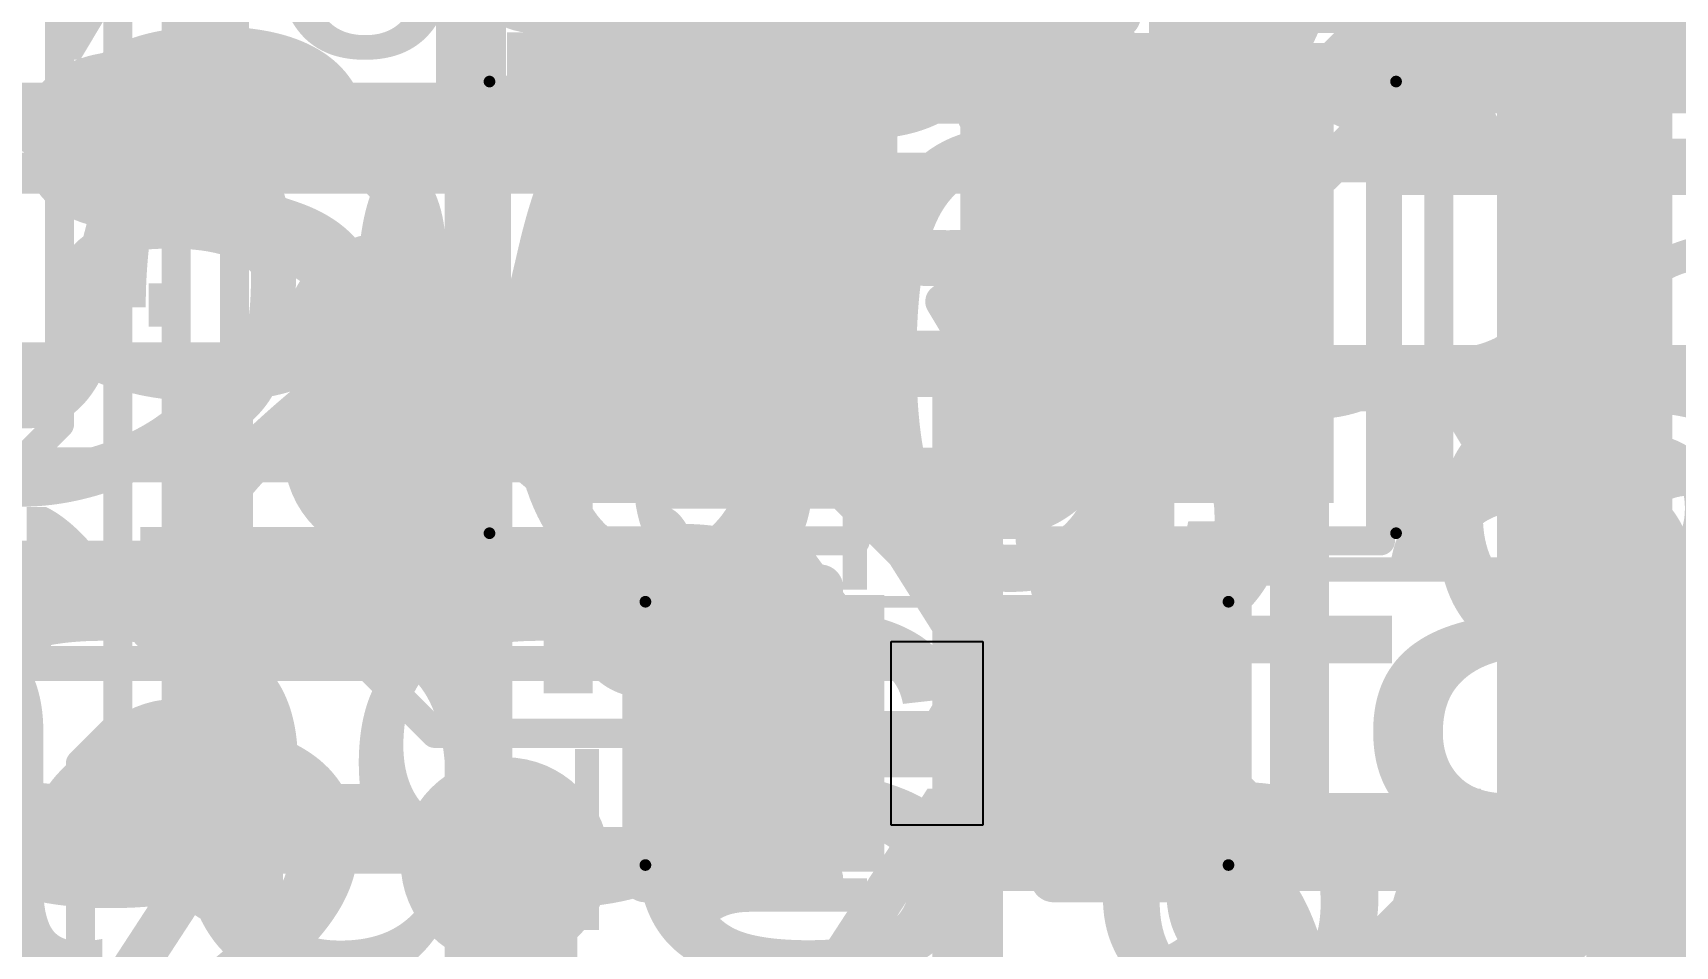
# Model space of a CAD drawing. Header units: inches. Extents: x -2.12 to 4.45, y -3.15 to 1.57.
# Drawn here: x 2.6219 to 2.9033, y -0.9201 to -0.7636 of the extents above; entities that cross this region are included whole.
import ezdxf

# ---------------------------------------------------------------- set-up
doc = ezdxf.new("R2010")
doc.units = ezdxf.units.IN
doc.header["$MEASUREMENT"] = 0
for name, color, linetype in [('Bottom', 5, 'Continuous'), ('Bottom Solder', 6, 'Continuous'), ('Measures', 56, 'Continuous'), ('Top', 1, 'Continuous'), ('Top Glue Points', 56, 'Continuous'), ('Top Overlay', 2, 'Continuous'), ('Top Paste', 8, 'Continuous'), ('Top Solder', 216, 'Continuous'), ('Top Value', 56, 'Continuous'), ('tPlace', 56, 'Continuous'), ('Via Holes', 16, 'Continuous')]:
    doc.layers.add(name, color=color, linetype=linetype)
doc.styles.add('Arial', font='', dxfattribs={"height": 0.2})
doc.styles.add('Courier New', font='', dxfattribs={"height": 0.2})
doc.styles.get('Arial').set_extended_font_data('Arial')
doc.styles.get('Courier New').set_extended_font_data('Courier New')

# ---------------------------------------------------------------- blocks, each defined once
blk = doc.blocks.new('SOD323_NEX_L_3')
at = {"layer": 'Measures', "style": 'Courier New'}
for s, height, p in [('0.071in/1.803mm', 0.03875, (-0.159, -0.172)), ('Default Padstyle: RX41p5Y16D0T', 0.0775, (-0.644, -0.333)), ('Alt 1 Padstyle: OX60Y90D30P', 0.0775, (-0.583, -0.408)), ('Alt 2 Padstyle: OX90Y60D30P', 0.0775, (-0.583, -0.483))]:
    blk.add_text(s, height=height, dxfattribs=at).set_placement(p)
blk = doc.blocks.new('SOD323_NEX_L_8')
at = {"layer": 'Measures', "style": 'Courier New'}
for s, p in [('Alt 1 Padstyle: OX60Y90D30P', (-0.583, -0.408)), ('Alt 2 Padstyle: OX90Y60D30P', (-0.583, -0.483))]:
    blk.add_text(s, height=0.0775, dxfattribs=at).set_placement(p)
blk = doc.blocks.new('SOD323_NEX_L_9')
at = {"layer": 'Measures', "const_width": 0.006}
for points in [[(0.236, 0.026), (0.236, 0.076)], [(0.153, 0.008), (0.153, 0.058)], [(0.23, 0.036), (0.24, 0.036)], [(0.23, 0.036), (0.236, 0.026)], [(0.236, 0.026), (0.24, 0.036)], [(0, 0.026), (0.236, 0.026)], [(0.236, 0.026), (0.25, 0.026)], [(0.148, 0.018), (0.158, 0.018)], [(0.148, 0.018), (0.153, 0.008)], [(0.153, 0.008), (0.158, 0.018)], [(0.053, 0.008), (0.153, 0.008)], [(0.153, 0.008), (0.168, 0.008)], [(0.053, -0.008), (0.153, -0.008)], [(0.148, -0.018), (0.153, -0.008)], [(0.153, -0.008), (0.158, -0.018)], [(0.153, -0.058), (0.153, -0.008)], [(0.153, -0.008), (0.168, -0.008)], [(0.148, -0.018), (0.158, -0.018)], [(0, -0.026), (0.236, -0.026)], [(0.23, -0.036), (0.236, -0.026)], [(0.236, -0.026), (0.24, -0.036)], [(0.236, -0.076), (0.236, -0.026)], [(0.236, -0.026), (0.25, -0.026)], [(0.23, -0.036), (0.24, -0.036)]]:
    blk.add_lwpolyline(points, dxfattribs=at)
at = {"layer": 'Measures', "const_width": 0.003}
for points in [[(0.2345, 0.076, 1), (0.2375, 0.076, 1)], [(0.1515, 0.058, 1), (0.1545, 0.058, 1)], [(0.2285, 0.036, 1), (0.2315, 0.036, 1)], [(0.2285, 0.036, 1), (0.2315, 0.036, 1)], [(0.2385, 0.036, 1), (0.2415, 0.036, 1)], [(0.2385, 0.036, 1), (0.2415, 0.036, 1)], [(0.2345, 0.026, 1), (0.2375, 0.026, 1)], [(0.2345, 0.026, 1), (0.2375, 0.026, 1)], [(0.2345, 0.026, 1), (0.2375, 0.026, 1)], [(0.2345, 0.026, 1), (0.2375, 0.026, 1)], [(0.2345, 0.026, 1), (0.2375, 0.026, 1)], [(0.2485, 0.026, 1), (0.2515, 0.026, 1)], [(0.1465, 0.018, 1), (0.1495, 0.018, 1)], [(0.1465, 0.018, 1), (0.1495, 0.018, 1)], [(0.1565, 0.018, 1), (0.1595, 0.018, 1)], [(0.1565, 0.018, 1), (0.1595, 0.018, 1)], [(0.1515, 0.008, 1), (0.1545, 0.008, 1)], [(0.1515, 0.008, 1), (0.1545, 0.008, 1)], [(0.1515, 0.008, 1), (0.1545, 0.008, 1)], [(0.1515, 0.008, 1), (0.1545, 0.008, 1)], [(0.1515, 0.008, 1), (0.1545, 0.008, 1)], [(0.1665, 0.008, 1), (0.1695, 0.008, 1)], [(0.1515, -0.008, 1), (0.1545, -0.008, 1)], [(0.1515, -0.008, 1), (0.1545, -0.008, 1)], [(0.1515, -0.008, 1), (0.1545, -0.008, 1)], [(0.1515, -0.008, 1), (0.1545, -0.008, 1)], [(0.1515, -0.008, 1), (0.1545, -0.008, 1)], [(0.1665, -0.008, 1), (0.1695, -0.008, 1)], [(0.1465, -0.018, 1), (0.1495, -0.018, 1)], [(0.1465, -0.018, 1), (0.1495, -0.018, 1)], [(0.1565, -0.018, 1), (0.1595, -0.018, 1)], [(0.1565, -0.018, 1), (0.1595, -0.018, 1)], [(0.2345, -0.026, 1), (0.2375, -0.026, 1)], [(0.2345, -0.026, 1), (0.2375, -0.026, 1)], [(0.2345, -0.026, 1), (0.2375, -0.026, 1)], [(0.2345, -0.026, 1), (0.2375, -0.026, 1)], [(0.2345, -0.026, 1), (0.2375, -0.026, 1)], [(0.2485, -0.026, 1), (0.2515, -0.026, 1)], [(0.2285, -0.036, 1), (0.2315, -0.036, 1)], [(0.2285, -0.036, 1), (0.2315, -0.036, 1)], [(0.2385, -0.036, 1), (0.2415, -0.036, 1)], [(0.2385, -0.036, 1), (0.2415, -0.036, 1)], [(0.1515, -0.058, 1), (0.1545, -0.058, 1)], [(0.2345, -0.076, 1), (0.2375, -0.076, 1)]]:
    blk.add_lwpolyline(points, format="xyb", close=True, dxfattribs=at)
at = {"layer": 'Measures', "style": 'Courier New'}
for s, p in [('0.018in/0.457mm', (-0.199, 0.078)), ('0.016in/0.406mm', (0.173, -0.012)), ('0.053in/1.346mm', (0.256, -0.012))]:
    blk.add_text(s, height=0.03875, dxfattribs=at).set_placement(p)
blk = doc.blocks.new('SOD323_NEX_L_10')
at = {"layer": 'Measures', "const_width": 0.006}
for points in [[(0.153, -0.008), (0.153, -0.058)], [(0.236, -0.026), (0.23, -0.036)], [(0.236, -0.026), (0.24, -0.036)], [(0.236, -0.026), (0.236, -0.076)], [(0.23, -0.036), (0.24, -0.036)]]:
    blk.add_lwpolyline(points, dxfattribs=at)
at = {"layer": 'Measures', "const_width": 0.003}
for points in [[(0.2285, -0.036, 1), (0.2315, -0.036, 1)], [(0.2285, -0.036, 1), (0.2315, -0.036, 1)], [(0.2385, -0.036, 1), (0.2415, -0.036, 1)], [(0.2385, -0.036, 1), (0.2415, -0.036, 1)], [(0.1515, -0.058, 1), (0.1545, -0.058, 1)], [(0.2345, -0.076, 1), (0.2375, -0.076, 1)]]:
    blk.add_lwpolyline(points, format="xyb", close=True, dxfattribs=at)
at = {"layer": 'Measures', "style": 'Courier New'}
for s, height, p in [('0.071in/1.803mm', 0.03875, (-0.159, -0.172)), ('Default Padstyle: RX41p5Y16D0T', 0.0775, (-0.644, -0.333))]:
    blk.add_text(s, height=height, dxfattribs=at).set_placement(p)
blk = doc.blocks.new('LED_0805_15')
at = {"layer": 'Top'}
for points in [[(-0.06299, 0.02953), (-0.01181, 0.02953), (-0.01181, -0.02953), (-0.06299, -0.02953)], [(0.01181, 0.02953), (0.06299, 0.02953), (0.06299, -0.02953), (0.01181, -0.02953)]]:
    blk.add_hatch(color=1, dxfattribs=at).paths.add_polyline_path(points)
at = {"layer": 'Top Paste'}
for points in [[(-0.06299, 0.02953), (-0.01181, 0.02953), (-0.01181, -0.02953), (-0.06299, -0.02953)], [(0.01181, 0.02953), (0.06299, 0.02953), (0.06299, -0.02953), (0.01181, -0.02953)]]:
    blk.add_hatch(color=8, dxfattribs=at).paths.add_polyline_path(points)
at = {"layer": 'Top Solder'}
for points in [[(-0.06699, 0.03353), (-0.00781, 0.03353), (-0.00781, -0.03353), (-0.06699, -0.03353)], [(0.00781, 0.03353), (0.06699, 0.03353), (0.06699, -0.03353), (0.00781, -0.03353)]]:
    blk.add_hatch(color=216, dxfattribs=at).paths.add_polyline_path(points)
at = {"layer": 'Top', "const_width": 0.002}
for points in [[(-0.07768, -0.0387), (-0.07768, 0.0387)], [(-0.07768, 0.0387), (0.07768, 0.0387)], [(0.07768, -0.0387), (0.07768, 0.0387)], [(-0.07768, -0.0387), (0.07768, -0.0387)]]:
    blk.add_lwpolyline(points, dxfattribs=at)
at = {"layer": 'Top', "const_width": 0.001}
for points in [[(-0.07818, 0.0387, 1), (-0.07718, 0.0387, 1)], [(-0.07818, 0.0387, 1), (-0.07718, 0.0387, 1)], [(0.07718, 0.0387, 1), (0.07818, 0.0387, 1)], [(0.07718, 0.0387, 1), (0.07818, 0.0387, 1)], [(-0.07818, -0.0387, 1), (-0.07718, -0.0387, 1)], [(-0.07818, -0.0387, 1), (-0.07718, -0.0387, 1)], [(0.07718, -0.0387, 1), (0.07818, -0.0387, 1)], [(0.07718, -0.0387, 1), (0.07818, -0.0387, 1)]]:
    blk.add_lwpolyline(points, format="xyb", close=True, dxfattribs=at)
at = {"layer": 'tPlace', "const_width": 0.005}
for points in [[(-0.065, 0.04, -0.414214), (-0.08, 0.025)], [(-0.08, -0.025, -0.414214), (-0.065, -0.04)]]:
    blk.add_lwpolyline(points, format="xyb", dxfattribs=at)
for points in [[(-0.065, 0.04), (-0.015, 0.04)], [(0.015, 0.04), (0.075, 0.04)], [(0.075, -0.04), (0.075, 0.04)], [(0.085, -0.04), (0.085, 0.04)], [(-0.08, -0.025), (-0.08, 0.025)], [(-0.065, -0.04), (-0.015, -0.04)], [(0.015, -0.04), (0.075, -0.04)]]:
    blk.add_lwpolyline(points, dxfattribs=at)
at = {"layer": 'tPlace', "const_width": 0.0025}
for points in [[(-0.06625, 0.04, 1), (-0.06375, 0.04, 1)], [(-0.06625, 0.04, 1), (-0.06375, 0.04, 1)], [(-0.01625, 0.04, 1), (-0.01375, 0.04, 1)], [(0.01375, 0.04, 1), (0.01625, 0.04, 1)], [(0.07375, 0.04, 1), (0.07625, 0.04, 1)], [(0.07375, 0.04, 1), (0.07625, 0.04, 1)], [(0.08375, 0.04, 1), (0.08625, 0.04, 1)], [(-0.08125, 0.025, 1), (-0.07875, 0.025, 1)], [(-0.08125, 0.025, 1), (-0.07875, 0.025, 1)], [(-0.08125, -0.025, 1), (-0.07875, -0.025, 1)], [(-0.08125, -0.025, 1), (-0.07875, -0.025, 1)], [(-0.06625, -0.04, 1), (-0.06375, -0.04, 1)], [(-0.06625, -0.04, 1), (-0.06375, -0.04, 1)], [(-0.01625, -0.04, 1), (-0.01375, -0.04, 1)], [(0.01375, -0.04, 1), (0.01625, -0.04, 1)], [(0.07375, -0.04, 1), (0.07625, -0.04, 1)], [(0.07375, -0.04, 1), (0.07625, -0.04, 1)], [(0.08375, -0.04, 1), (0.08625, -0.04, 1)]]:
    blk.add_lwpolyline(points, format="xyb", close=True, dxfattribs=at)
blk = doc.blocks.new('R0603_91')
at = {"layer": 'Top'}
for points in [[(-0.043, 0.0197), (-0.013, 0.0197), (-0.013, -0.0197), (-0.043, -0.0197)], [(0.013, 0.0197), (0.043, 0.0197), (0.043, -0.0197), (0.013, -0.0197)]]:
    blk.add_hatch(color=1, dxfattribs=at).paths.add_polyline_path(points)
at = {"layer": 'Top Paste'}
for points in [[(-0.043, 0.0197), (-0.013, 0.0197), (-0.013, -0.0197), (-0.043, -0.0197)], [(0.013, 0.0197), (0.043, 0.0197), (0.043, -0.0197), (0.013, -0.0197)]]:
    blk.add_hatch(color=8, dxfattribs=at).paths.add_polyline_path(points)
at = {"layer": 'Top Solder'}
for points in [[(-0.047, 0.0237), (-0.009, 0.0237), (-0.009, -0.0237), (-0.047, -0.0237)], [(0.009, 0.0237), (0.047, 0.0237), (0.047, -0.0237), (0.009, -0.0237)]]:
    blk.add_hatch(color=216, dxfattribs=at).paths.add_polyline_path(points)
at = {"layer": 'Top', "const_width": 0.002}
for points in [[(-0.04996, 0.02256), (-0.04996, -0.02256)], [(0.04996, 0.02256), (-0.04996, 0.02256)], [(0.04996, 0.02256), (0.04996, -0.02256)], [(0.04996, -0.02256), (-0.04996, -0.02256)]]:
    blk.add_lwpolyline(points, dxfattribs=at)
at = {"layer": 'Top', "const_width": 0.001}
for points in [[(-0.05046, 0.02256, 1), (-0.04946, 0.02256, 1)], [(-0.05046, 0.02256, 1), (-0.04946, 0.02256, 1)], [(0.04946, 0.02256, 1), (0.05046, 0.02256, 1)], [(0.04946, 0.02256, 1), (0.05046, 0.02256, 1)], [(-0.05046, -0.02256, 1), (-0.04946, -0.02256, 1)], [(-0.05046, -0.02256, 1), (-0.04946, -0.02256, 1)], [(0.04946, -0.02256, 1), (0.05046, -0.02256, 1)], [(0.04946, -0.02256, 1), (0.05046, -0.02256, 1)]]:
    blk.add_lwpolyline(points, format="xyb", close=True, dxfattribs=at)
at = {"layer": 'Top Glue Points'}
for p, q in [((-0.00787, -0.01575), (-0.00787, 0.01575)), ((-0.00787, 0.01575), (0.00787, 0.01575)), ((0.00787, 0.01575), (0.00787, -0.01575)), ((0.00787, -0.01575), (-0.00787, -0.01575))]:
    blk.add_line(p, q, dxfattribs=at)
at = {"layer": 'tPlace', "const_width": 0.00787}
for points in [[(-0.05, 0.025), (-0.05, -0.025)], [(-0.02, 0.025), (-0.05, 0.025)], [(0.05, 0.025), (0.02, 0.025)], [(0.05, 0.025), (0.05, -0.025)], [(-0.02, -0.025), (-0.05, -0.025)], [(0.05, -0.025), (0.02, -0.025)]]:
    blk.add_lwpolyline(points, dxfattribs=at)
at = {"layer": 'tPlace', "const_width": 0.00394}
for points in [[(-0.05197, 0.025, 1), (-0.04803, 0.025, 1)], [(-0.05197, 0.025, 1), (-0.04803, 0.025, 1)], [(-0.02197, 0.025, 1), (-0.01803, 0.025, 1)], [(0.01803, 0.025, 1), (0.02197, 0.025, 1)], [(0.04803, 0.025, 1), (0.05197, 0.025, 1)], [(0.04803, 0.025, 1), (0.05197, 0.025, 1)], [(-0.05197, -0.025, 1), (-0.04803, -0.025, 1)], [(-0.05197, -0.025, 1), (-0.04803, -0.025, 1)], [(-0.02197, -0.025, 1), (-0.01803, -0.025, 1)], [(0.01803, -0.025, 1), (0.02197, -0.025, 1)], [(0.04803, -0.025, 1), (0.05197, -0.025, 1)], [(0.04803, -0.025, 1), (0.05197, -0.025, 1)]]:
    blk.add_lwpolyline(points, format="xyb", close=True, dxfattribs=at)
blk = doc.blocks.new('C0603_106')
at = {"layer": 'Top'}
for points in [[(-0.043, 0.0197), (-0.013, 0.0197), (-0.013, -0.0197), (-0.043, -0.0197)], [(0.013, 0.0197), (0.043, 0.0197), (0.043, -0.0197), (0.013, -0.0197)]]:
    blk.add_hatch(color=1, dxfattribs=at).paths.add_polyline_path(points)
at = {"layer": 'Top Paste'}
for points in [[(-0.043, 0.0197), (-0.013, 0.0197), (-0.013, -0.0197), (-0.043, -0.0197)], [(0.013, 0.0197), (0.043, 0.0197), (0.043, -0.0197), (0.013, -0.0197)]]:
    blk.add_hatch(color=8, dxfattribs=at).paths.add_polyline_path(points)
at = {"layer": 'Top Solder'}
for points in [[(-0.047, 0.0237), (-0.009, 0.0237), (-0.009, -0.0237), (-0.047, -0.0237)], [(0.009, 0.0237), (0.047, 0.0237), (0.047, -0.0237), (0.009, -0.0237)]]:
    blk.add_hatch(color=216, dxfattribs=at).paths.add_polyline_path(points)
at = {"layer": 'Top', "const_width": 0.002}
for points in [[(-0.04496, 0.02056), (-0.04496, -0.02056)], [(-0.04496, 0.02056), (0.04496, 0.02056)], [(0.04496, 0.02056), (0.04496, -0.02056)], [(-0.04496, -0.02056), (0.04496, -0.02056)]]:
    blk.add_lwpolyline(points, dxfattribs=at)
at = {"layer": 'Top', "const_width": 0.001}
for points in [[(-0.04546, 0.02056, 1), (-0.04446, 0.02056, 1)], [(-0.04546, 0.02056, 1), (-0.04446, 0.02056, 1)], [(0.04446, 0.02056, 1), (0.04546, 0.02056, 1)], [(0.04446, 0.02056, 1), (0.04546, 0.02056, 1)], [(-0.04546, -0.02056, 1), (-0.04446, -0.02056, 1)], [(-0.04546, -0.02056, 1), (-0.04446, -0.02056, 1)], [(0.04446, -0.02056, 1), (0.04546, -0.02056, 1)], [(0.04446, -0.02056, 1), (0.04546, -0.02056, 1)]]:
    blk.add_lwpolyline(points, format="xyb", close=True, dxfattribs=at)
at = {"layer": 'Top Glue Points'}
for p, q in [((-0.00787, -0.01181), (-0.00787, 0.01181)), ((-0.00787, 0.01181), (0.00787, 0.01181)), ((0.00787, 0.01181), (0.00787, -0.01181)), ((0.00787, -0.01181), (-0.00787, -0.01181))]:
    blk.add_line(p, q, dxfattribs=at)
at = {"layer": 'tPlace', "const_width": 0.006}
for points in [[(-0.05, 0.015, -0.414214), (-0.04, 0.025)], [(0.04, 0.025, -0.414214), (0.05, 0.015)], [(0.05, -0.01, -0.414214), (0.035, -0.025)], [(-0.04, -0.025, -0.414214), (-0.05, -0.015)]]:
    blk.add_lwpolyline(points, format="xyb", dxfattribs=at)
for points in [[(-0.04, 0.025), (-0.01, 0.025)], [(0.01, 0.025), (0.04, 0.025)], [(-0.05, 0.015), (-0.05, -0.015)], [(0.05, 0.015), (0.05, -0.01)], [(-0.04, -0.025), (-0.01, -0.025)], [(0.01, -0.025), (0.035, -0.025)]]:
    blk.add_lwpolyline(points, dxfattribs=at)
at = {"layer": 'tPlace', "const_width": 0.003}
for points in [[(-0.0415, 0.025, 1), (-0.0385, 0.025, 1)], [(-0.0415, 0.025, 1), (-0.0385, 0.025, 1)], [(-0.0115, 0.025, 1), (-0.0085, 0.025, 1)], [(0.0085, 0.025, 1), (0.0115, 0.025, 1)], [(0.0385, 0.025, 1), (0.0415, 0.025, 1)], [(0.0385, 0.025, 1), (0.0415, 0.025, 1)], [(-0.0515, 0.015, 1), (-0.0485, 0.015, 1)], [(-0.0515, 0.015, 1), (-0.0485, 0.015, 1)], [(0.0485, 0.015, 1), (0.0515, 0.015, 1)], [(0.0485, 0.015, 1), (0.0515, 0.015, 1)], [(0.0485, -0.01, 1), (0.0515, -0.01, 1)], [(0.0485, -0.01, 1), (0.0515, -0.01, 1)], [(-0.0515, -0.015, 1), (-0.0485, -0.015, 1)], [(-0.0515, -0.015, 1), (-0.0485, -0.015, 1)], [(-0.0415, -0.025, 1), (-0.0385, -0.025, 1)], [(-0.0415, -0.025, 1), (-0.0385, -0.025, 1)], [(-0.0115, -0.025, 1), (-0.0085, -0.025, 1)], [(0.0085, -0.025, 1), (0.0115, -0.025, 1)], [(0.0335, -0.025, 1), (0.0365, -0.025, 1)], [(0.0335, -0.025, 1), (0.0365, -0.025, 1)]]:
    blk.add_lwpolyline(points, format="xyb", close=True, dxfattribs=at)
blk = doc.blocks.new('R0603_107')
at = {"layer": 'Top'}
for points in [[(-0.043, 0.0197), (-0.013, 0.0197), (-0.013, -0.0197), (-0.043, -0.0197)], [(0.013, 0.0197), (0.043, 0.0197), (0.043, -0.0197), (0.013, -0.0197)]]:
    blk.add_hatch(color=1, dxfattribs=at).paths.add_polyline_path(points)
at = {"layer": 'Top Paste'}
for points in [[(-0.043, 0.0197), (-0.013, 0.0197), (-0.013, -0.0197), (-0.043, -0.0197)], [(0.013, 0.0197), (0.043, 0.0197), (0.043, -0.0197), (0.013, -0.0197)]]:
    blk.add_hatch(color=8, dxfattribs=at).paths.add_polyline_path(points)
at = {"layer": 'Top Solder'}
for points in [[(-0.047, 0.0237), (-0.009, 0.0237), (-0.009, -0.0237), (-0.047, -0.0237)], [(0.009, 0.0237), (0.047, 0.0237), (0.047, -0.0237), (0.009, -0.0237)]]:
    blk.add_hatch(color=216, dxfattribs=at).paths.add_polyline_path(points)
at = {"layer": 'Top', "const_width": 0.002}
for points in [[(-0.04996, 0.02256), (-0.04996, -0.02256)], [(-0.04996, 0.02256), (0.04996, 0.02256)], [(0.04996, 0.02256), (0.04996, -0.02256)], [(-0.04996, -0.02256), (0.04996, -0.02256)]]:
    blk.add_lwpolyline(points, dxfattribs=at)
at = {"layer": 'Top', "const_width": 0.001}
for points in [[(-0.05046, 0.02256, 1), (-0.04946, 0.02256, 1)], [(-0.05046, 0.02256, 1), (-0.04946, 0.02256, 1)], [(0.04946, 0.02256, 1), (0.05046, 0.02256, 1)], [(0.04946, 0.02256, 1), (0.05046, 0.02256, 1)], [(-0.05046, -0.02256, 1), (-0.04946, -0.02256, 1)], [(-0.05046, -0.02256, 1), (-0.04946, -0.02256, 1)], [(0.04946, -0.02256, 1), (0.05046, -0.02256, 1)], [(0.04946, -0.02256, 1), (0.05046, -0.02256, 1)]]:
    blk.add_lwpolyline(points, format="xyb", close=True, dxfattribs=at)
at = {"layer": 'Top Glue Points'}
for p, q in [((-0.00787, -0.01575), (-0.00787, 0.01575)), ((-0.00787, 0.01575), (0.00787, 0.01575)), ((0.00787, 0.01575), (0.00787, -0.01575)), ((0.00787, -0.01575), (-0.00787, -0.01575))]:
    blk.add_line(p, q, dxfattribs=at)
at = {"layer": 'tPlace', "const_width": 0.00787}
for points in [[(-0.05, 0.025), (-0.05, -0.025)], [(-0.05, 0.025), (-0.02, 0.025)], [(0.02, 0.025), (0.05, 0.025)], [(0.05, 0.025), (0.05, -0.025)], [(-0.05, -0.025), (-0.02, -0.025)], [(0.02, -0.025), (0.05, -0.025)]]:
    blk.add_lwpolyline(points, dxfattribs=at)
at = {"layer": 'tPlace', "const_width": 0.00394}
for points in [[(-0.05197, 0.025, 1), (-0.04803, 0.025, 1)], [(-0.05197, 0.025, 1), (-0.04803, 0.025, 1)], [(-0.02197, 0.025, 1), (-0.01803, 0.025, 1)], [(0.01803, 0.025, 1), (0.02197, 0.025, 1)], [(0.04803, 0.025, 1), (0.05197, 0.025, 1)], [(0.04803, 0.025, 1), (0.05197, 0.025, 1)], [(-0.05197, -0.025, 1), (-0.04803, -0.025, 1)], [(-0.05197, -0.025, 1), (-0.04803, -0.025, 1)], [(-0.02197, -0.025, 1), (-0.01803, -0.025, 1)], [(0.01803, -0.025, 1), (0.02197, -0.025, 1)], [(0.04803, -0.025, 1), (0.05197, -0.025, 1)], [(0.04803, -0.025, 1), (0.05197, -0.025, 1)]]:
    blk.add_lwpolyline(points, format="xyb", close=True, dxfattribs=at)
blk = doc.blocks.new('SMD3225_3_2X2_5X0_7_MTC_L_110')
at = {"layer": 'Measures', "style": 'Courier New'}
for s, p in [('Outer Pad Padstyle: RX47Y59D0T', (-0.659, -0.415)), ('Alternate 1 Padstyle: OX60Y90D30P', (-0.712, -0.515))]:
    blk.add_text(s, height=0.0775, dxfattribs=at).set_placement(p)
blk = doc.blocks.new('RP2040TR7_RPI_L_111')
at = {"layer": 'Measures', "style": 'Courier New'}
for s, p in [('0.02in/0.508mm', (-0.02, 0.262)), ('0.016in/0.4mm', (0.262, 0.082)), ('0.276in/7.01mm', (0.337, -0.012))]:
    blk.add_text(s, height=0.03875, dxfattribs=at).set_placement(p)
blk = doc.blocks.new('W25Q16JVUXIQ_WIN_L_112')
at = {"layer": 'Measures', "style": 'Courier New'}
for s, p in [('Heat Tab Padstyle: RX8Y63D0T', (-0.613, -0.47)), ('Alt 1 Padstyle: OX60Y90D30P', (-0.583, -0.59)), ('Alt 2 Padstyle: OX90Y60D30P', (-0.583, -0.65))]:
    blk.add_text(s, height=0.0775, dxfattribs=at).set_placement(p)
blk = doc.blocks.new('C0603_118')
at = {"layer": 'Top'}
for points in [[(-0.043, 0.0197), (-0.013, 0.0197), (-0.013, -0.0197), (-0.043, -0.0197)], [(0.013, 0.0197), (0.043, 0.0197), (0.043, -0.0197), (0.013, -0.0197)]]:
    blk.add_hatch(color=1, dxfattribs=at).paths.add_polyline_path(points)
at = {"layer": 'Top Paste'}
for points in [[(-0.043, 0.0197), (-0.013, 0.0197), (-0.013, -0.0197), (-0.043, -0.0197)], [(0.013, 0.0197), (0.043, 0.0197), (0.043, -0.0197), (0.013, -0.0197)]]:
    blk.add_hatch(color=8, dxfattribs=at).paths.add_polyline_path(points)
at = {"layer": 'Top Solder'}
for points in [[(-0.047, 0.0237), (-0.009, 0.0237), (-0.009, -0.0237), (-0.047, -0.0237)], [(0.009, 0.0237), (0.047, 0.0237), (0.047, -0.0237), (0.009, -0.0237)]]:
    blk.add_hatch(color=216, dxfattribs=at).paths.add_polyline_path(points)
at = {"layer": 'Top', "const_width": 0.002}
for points in [[(-0.04496, -0.02056), (-0.04496, 0.02056)], [(0.04496, 0.02056), (-0.04496, 0.02056)], [(0.04496, -0.02056), (0.04496, 0.02056)], [(0.04496, -0.02056), (-0.04496, -0.02056)]]:
    blk.add_lwpolyline(points, dxfattribs=at)
at = {"layer": 'Top', "const_width": 0.001}
for points in [[(-0.04546, 0.02056, 1), (-0.04446, 0.02056, 1)], [(-0.04546, 0.02056, 1), (-0.04446, 0.02056, 1)], [(0.04446, 0.02056, 1), (0.04546, 0.02056, 1)], [(0.04446, 0.02056, 1), (0.04546, 0.02056, 1)], [(-0.04546, -0.02056, 1), (-0.04446, -0.02056, 1)], [(-0.04546, -0.02056, 1), (-0.04446, -0.02056, 1)], [(0.04446, -0.02056, 1), (0.04546, -0.02056, 1)], [(0.04446, -0.02056, 1), (0.04546, -0.02056, 1)]]:
    blk.add_lwpolyline(points, format="xyb", close=True, dxfattribs=at)
at = {"layer": 'Top Glue Points'}
for p, q in [((-0.00787, -0.01181), (-0.00787, 0.01181)), ((-0.00787, 0.01181), (0.00787, 0.01181)), ((0.00787, 0.01181), (0.00787, -0.01181)), ((0.00787, -0.01181), (-0.00787, -0.01181))]:
    blk.add_line(p, q, dxfattribs=at)
at = {"layer": 'tPlace', "const_width": 0.006}
for points in [[(-0.05, 0.015, -0.414214), (-0.04, 0.025)], [(0.04, 0.025, -0.414214), (0.05, 0.015)], [(0.05, -0.01, -0.414214), (0.035, -0.025)], [(-0.04, -0.025, -0.414214), (-0.05, -0.015)]]:
    blk.add_lwpolyline(points, format="xyb", dxfattribs=at)
for points in [[(-0.01, 0.025), (-0.04, 0.025)], [(0.04, 0.025), (0.01, 0.025)], [(-0.05, -0.015), (-0.05, 0.015)], [(0.05, -0.01), (0.05, 0.015)], [(-0.01, -0.025), (-0.04, -0.025)], [(0.035, -0.025), (0.01, -0.025)]]:
    blk.add_lwpolyline(points, dxfattribs=at)
at = {"layer": 'tPlace', "const_width": 0.003}
for points in [[(-0.0415, 0.025, 1), (-0.0385, 0.025, 1)], [(-0.0415, 0.025, 1), (-0.0385, 0.025, 1)], [(-0.0115, 0.025, 1), (-0.0085, 0.025, 1)], [(0.0085, 0.025, 1), (0.0115, 0.025, 1)], [(0.0385, 0.025, 1), (0.0415, 0.025, 1)], [(0.0385, 0.025, 1), (0.0415, 0.025, 1)], [(-0.0515, 0.015, 1), (-0.0485, 0.015, 1)], [(-0.0515, 0.015, 1), (-0.0485, 0.015, 1)], [(0.0485, 0.015, 1), (0.0515, 0.015, 1)], [(0.0485, 0.015, 1), (0.0515, 0.015, 1)], [(0.0485, -0.01, 1), (0.0515, -0.01, 1)], [(0.0485, -0.01, 1), (0.0515, -0.01, 1)], [(-0.0515, -0.015, 1), (-0.0485, -0.015, 1)], [(-0.0515, -0.015, 1), (-0.0485, -0.015, 1)], [(-0.0415, -0.025, 1), (-0.0385, -0.025, 1)], [(-0.0415, -0.025, 1), (-0.0385, -0.025, 1)], [(-0.0115, -0.025, 1), (-0.0085, -0.025, 1)], [(0.0085, -0.025, 1), (0.0115, -0.025, 1)], [(0.0335, -0.025, 1), (0.0365, -0.025, 1)], [(0.0335, -0.025, 1), (0.0365, -0.025, 1)]]:
    blk.add_lwpolyline(points, format="xyb", close=True, dxfattribs=at)

msp = doc.modelspace()

# ---------------------------------------------------------------- hatches: boundary and pattern name
at = {"layer": 'Bottom'}
h = msp.add_hatch(color=5, dxfattribs=at)
edge = h.paths.add_edge_path()
edge.add_arc((2.6828, -0.81561), 0.013905, 0, 360)
h = msp.add_hatch(color=5, dxfattribs=at)
edge = h.paths.add_edge_path()
edge.add_arc((2.6828, -0.83561), 0.013905, 0, 360)
h = msp.add_hatch(color=5, dxfattribs=at)
edge = h.paths.add_edge_path()
edge.add_arc((2.64643, -0.89561), 0.013905, 0, 360)
h = msp.add_hatch(color=5, dxfattribs=at)
edge = h.paths.add_edge_path()
edge.add_arc((2.7028, -0.90561), 0.013905, 0, 360)
at = {"layer": 'Bottom Solder'}
h = msp.add_hatch(color=6, dxfattribs=at)
edge = h.paths.add_edge_path()
edge.add_arc((2.6828, -0.81561), 0.017905, 0, 360)
h = msp.add_hatch(color=6, dxfattribs=at)
edge = h.paths.add_edge_path()
edge.add_arc((2.6828, -0.83561), 0.017905, 0, 360)
h = msp.add_hatch(color=6, dxfattribs=at)
edge = h.paths.add_edge_path()
edge.add_arc((2.64643, -0.89561), 0.017905, 0, 360)
h = msp.add_hatch(color=6, dxfattribs=at)
edge = h.paths.add_edge_path()
edge.add_arc((2.7028, -0.90561), 0.017905, 0, 360)
at = {"layer": 'Top'}
h = msp.add_hatch(color=1, dxfattribs=at)
edge = h.paths.add_edge_path()
edge.add_arc((2.6828, -0.81561), 0.013905, 0, 360)
h = msp.add_hatch(color=1, dxfattribs=at)
edge = h.paths.add_edge_path()
edge.add_arc((2.6828, -0.83561), 0.013905, 0, 360)
h = msp.add_hatch(color=1, dxfattribs=at)
edge = h.paths.add_edge_path()
edge.add_arc((2.64643, -0.89561), 0.013905, 0, 360)
h = msp.add_hatch(color=1, dxfattribs=at)
edge = h.paths.add_edge_path()
edge.add_arc((2.7028, -0.90561), 0.013905, 0, 360)
at = {"layer": 'Top Solder'}
h = msp.add_hatch(color=216, dxfattribs=at)
edge = h.paths.add_edge_path()
edge.add_arc((2.6828, -0.81561), 0.017905, 0, 360)
h = msp.add_hatch(color=216, dxfattribs=at)
edge = h.paths.add_edge_path()
edge.add_arc((2.6828, -0.83561), 0.017905, 0, 360)
h = msp.add_hatch(color=216, dxfattribs=at)
edge = h.paths.add_edge_path()
edge.add_arc((2.64643, -0.89561), 0.017905, 0, 360)
h = msp.add_hatch(color=216, dxfattribs=at)
edge = h.paths.add_edge_path()
edge.add_arc((2.7028, -0.90561), 0.017905, 0, 360)
at = {"layer": 'Via Holes'}
h = msp.add_hatch(color=7, dxfattribs=at)
edge = h.paths.add_edge_path()
edge.add_arc((2.6828, -0.81561), 0.005905, 0, 360)
h = msp.add_hatch(color=7, dxfattribs=at)
edge = h.paths.add_edge_path()
edge.add_arc((2.6828, -0.83561), 0.005905, 0, 360)
h = msp.add_hatch(color=7, dxfattribs=at)
edge = h.paths.add_edge_path()
edge.add_arc((2.64643, -0.89561), 0.005905, 0, 360)
h = msp.add_hatch(color=7, dxfattribs=at)
edge = h.paths.add_edge_path()
edge.add_arc((2.7028, -0.90561), 0.005905, 0, 360)

# ---------------------------------------------------------------- linework, layer by layer
at = {"layer": 'Bottom'}
for points, const_width in [([(2.8378, -0.77561), (2.9448, -0.66861)], 0.007), ([(2.84277, -0.78761), (2.94977, -0.68061)], 0.007), ([(2.31477, -0.77561), (2.8378, -0.77561)], 0.007), ([(2.5578, -0.78761), (2.84277, -0.78761)], 0.007), ([(2.60471, -0.89561), (2.64643, -0.89561)], 0.005)]:
    msp.add_lwpolyline(points, dxfattribs=dict(at, const_width=const_width))
for points, const_width in [([(2.83605, -0.77561, 1), (2.83955, -0.77561, 1)], 0.0035), ([(2.83605, -0.77561, 1), (2.83955, -0.77561, 1)], 0.0035), ([(2.84102, -0.78761, 1), (2.84452, -0.78761, 1)], 0.0035), ([(2.84102, -0.78761, 1), (2.84452, -0.78761, 1)], 0.0035), ([(2.64518, -0.89561, 1), (2.64768, -0.89561, 1)], 0.0025)]:
    msp.add_lwpolyline(points, format="xyb", close=True, dxfattribs=dict(at, const_width=const_width))
at = {"layer": 'Top'}
for points, const_width in [([(2.65643, -0.84923), (2.65643, -0.55761)], 0.005), ([(2.64643, -0.89561), (2.64643, -0.58423)], 0.005), ([(2.63643, -0.84561), (2.63643, -0.58923)], 0.005), ([(2.62643, -0.83061), (2.62643, -0.59338)], 0.005), ([(2.8878, -0.90061), (2.8878, -0.68061)], 0.03), ([(2.7228, -0.73861), (2.7538, -0.76961)], 0.012), ([(2.81914, -0.76227), (2.8428, -0.73861)], 0.012), ([(2.81914, -0.76961), (2.81914, -0.76227)], 0.012), ([(2.7538, -0.76961), (2.81914, -0.76961)], 0.012), ([(2.7404, -0.81921), (2.7404, -0.81061)], 0.01), ([(2.7404, -0.81921), (2.8048, -0.88361)], 0.01), ([(2.61143, -0.84561), (2.62643, -0.83061)], 0.005), ([(2.63643, -0.86698), (2.63643, -0.84561)], 0.005), ([(2.65643, -0.84923), (2.6908, -0.88361)], 0.005), ([(2.63643, -0.88241), (2.63643, -0.86698)], 0.005), ([(2.63002, -0.88881), (2.63643, -0.88241)], 0.005), ([(2.6908, -0.88361), (2.7488, -0.88361)], 0.005), ([(2.63002, -0.94014), (2.63002, -0.88881)], 0.005), ([(2.7728, -1.01561), (2.8878, -0.90061)], 0.03)]:
    msp.add_lwpolyline(points, dxfattribs=dict(at, const_width=const_width))
for points, const_width in [([(2.81614, -0.76227, 1), (2.82214, -0.76227, 1)], 0.006), ([(2.81614, -0.76227, 1), (2.82214, -0.76227, 1)], 0.006), ([(2.7508, -0.76961, 1), (2.7568, -0.76961, 1)], 0.006), ([(2.7508, -0.76961, 1), (2.7568, -0.76961, 1)], 0.006), ([(2.81614, -0.76961, 1), (2.82214, -0.76961, 1)], 0.006), ([(2.81614, -0.76961, 1), (2.82214, -0.76961, 1)], 0.006), ([(2.7379, -0.81061, 1), (2.7429, -0.81061, 1)], 0.005), ([(2.7379, -0.81921, 1), (2.7429, -0.81921, 1)], 0.005), ([(2.7379, -0.81921, 1), (2.7429, -0.81921, 1)], 0.005), ([(2.62518, -0.83061, 1), (2.62768, -0.83061, 1)], 0.0025), ([(2.62518, -0.83061, 1), (2.62768, -0.83061, 1)], 0.0025), ([(2.63518, -0.84561, 1), (2.63768, -0.84561, 1)], 0.0025), ([(2.63518, -0.84561, 1), (2.63768, -0.84561, 1)], 0.0025), ([(2.65518, -0.84923, 1), (2.65768, -0.84923, 1)], 0.0025), ([(2.65518, -0.84923, 1), (2.65768, -0.84923, 1)], 0.0025), ([(2.63518, -0.86698, 1), (2.63768, -0.86698, 1)], 0.0025), ([(2.63518, -0.86698, 1), (2.63768, -0.86698, 1)], 0.0025), ([(2.63518, -0.88241, 1), (2.63768, -0.88241, 1)], 0.0025), ([(2.63518, -0.88241, 1), (2.63768, -0.88241, 1)], 0.0025), ([(2.8023, -0.88361, 1), (2.8073, -0.88361, 1)], 0.005), ([(2.68955, -0.88361, 1), (2.69205, -0.88361, 1)], 0.0025), ([(2.68955, -0.88361, 1), (2.69205, -0.88361, 1)], 0.0025), ([(2.74755, -0.88361, 1), (2.75005, -0.88361, 1)], 0.0025), ([(2.62877, -0.88881, 1), (2.63127, -0.88881, 1)], 0.0025), ([(2.62877, -0.88881, 1), (2.63127, -0.88881, 1)], 0.0025), ([(2.8803, -0.90061, 1), (2.8953, -0.90061, 1)], 0.015), ([(2.8803, -0.90061, 1), (2.8953, -0.90061, 1)], 0.015), ([(2.64518, -0.89561, 1), (2.64768, -0.89561, 1)], 0.0025)]:
    msp.add_lwpolyline(points, format="xyb", close=True, dxfattribs=dict(at, const_width=const_width))

# ---------------------------------------------------------------- block references
for name, p, rotation in [('SOD323_NEX_L_3', (2.4928, -0.67061), 90), ('SOD323_NEX_L_8', (2.2578, -0.96061), 90), ('SOD323_NEX_L_10', (2.5928, -1.01561), 90), ('RP2040TR7_RPI_L_111', (2.6328, -0.42561), 270), ('C0603_106', (2.7228, -0.71061), 90), ('R0603_107', (2.7828, -0.71061), 90), ('C0603_118', (2.8428, -0.71061), 270), ('R0603_91', (2.7768, -0.88361), 180)]:
    msp.add_blockref(name, p, dxfattribs=dict(rotation=rotation))
for name, p in [('W25Q16JVUXIQ_WIN_L_112', (2.8828, -0.31061)), ('SMD3225_3_2X2_5X0_7_MTC_L_110', (2.2628, -0.41061)), ('SOD323_NEX_L_9', (2.5478, -0.84561)), ('LED_0805_15', (2.7778, -0.81061))]:
    msp.add_blockref(name, p)

# ---------------------------------------------------------------- texts
at = {"layer": 'Top Overlay', "style": 'Arial'}
msp.add_text('D7', height=0.0775, dxfattribs=at).set_placement((2.5338, -0.81061))
at = {"layer": 'Top Value', "style": 'Arial'}
for s, p in [('1N4148WS', (2.7178, -1.08361)), ('100nF', (2.817469, -0.871435))]:
    msp.add_text(s, height=0.0775, rotation=90, dxfattribs=at).set_placement(p)
for s, p in [('200R', (2.639033, -0.858279)), ('YL', (2.7528, -0.91061)), ('1N4148WS', (2.4798, -0.97061))]:
    msp.add_text(s, height=0.0775, dxfattribs=at).set_placement(p)
at = {"layer": 'tPlace', "style": 'Courier New'}
msp.add_text('HB', height=0.062, rotation=90, dxfattribs=at).set_placement((2.9128, -0.83561))

doc.saveas('drawing.dxf')
